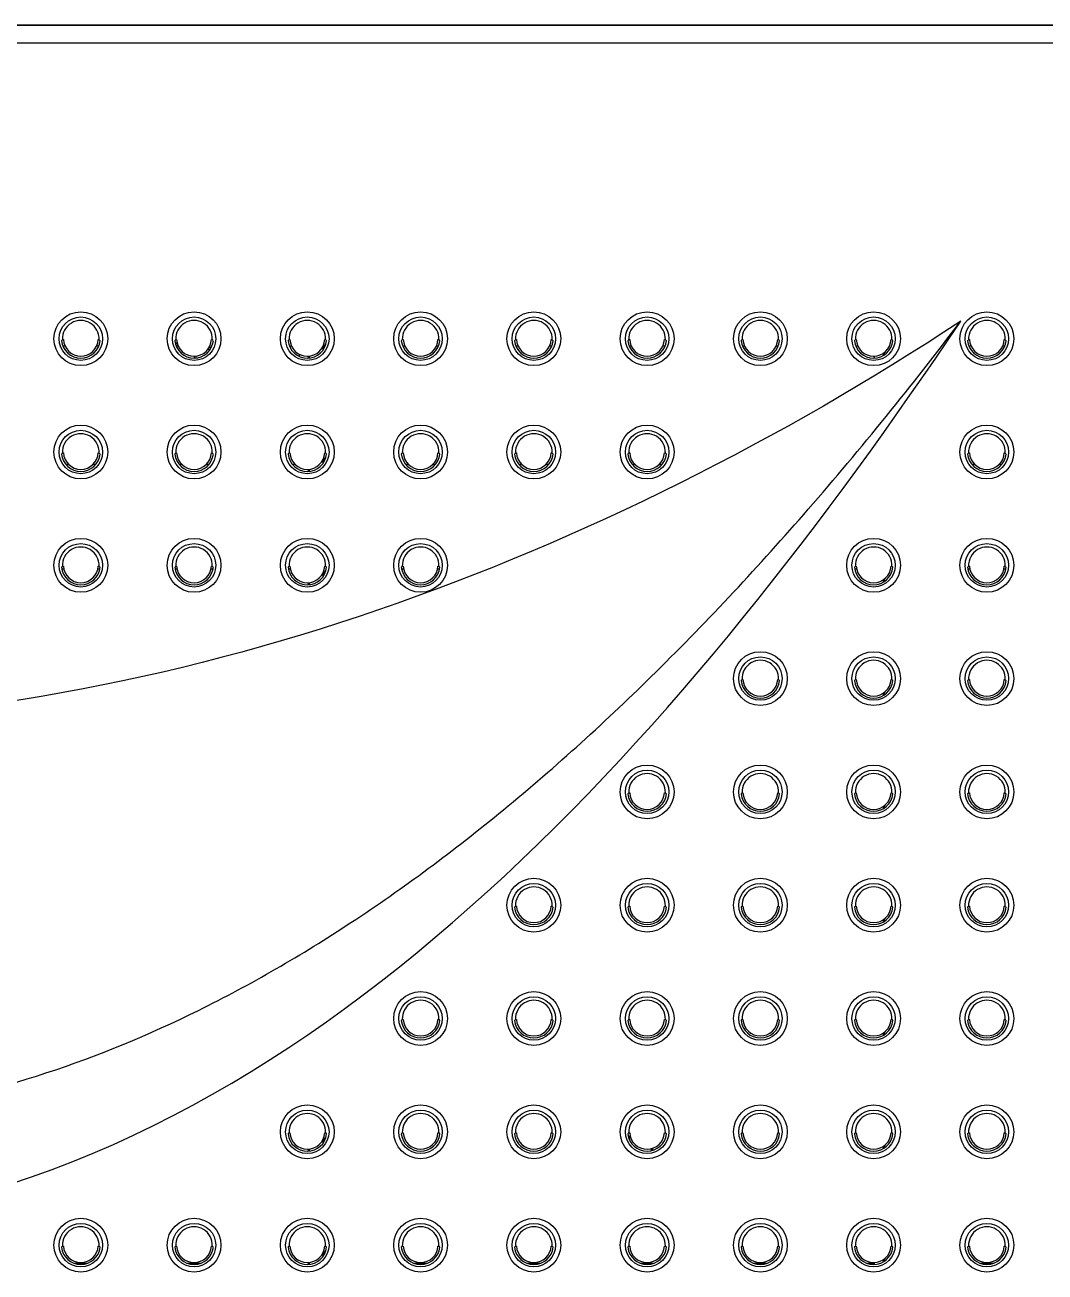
# Model space of a CAD drawing. Header units: millimetres. Extents: x 4086 to 4666, y 411 to 814.
# Drawn here: x 4239.5 to 4298, y 632 to 703.5 of the extents above; entities that cross this region are included whole.
import ezdxf

# ---------------------------------------------------------------- set-up
doc = ezdxf.new("R2010")
doc.units = ezdxf.units.MM

msp = doc.modelspace()

# ---------------------------------------------------------------- linework, layer by layer
at = {"color": 7, "linetype": 'Continuous'}
for p, q in [((4324.896, 703.505), (4119.195, 703.505)), ((4121.505, 703.546), (4324.905, 703.546)), ((4309.705, 702.505), (4136.705, 702.505)), ((4241.656, 685.493), (4241.706, 685.493)), ((4243.703, 685.493), (4243.753, 685.493)), ((4248.156, 685.493), (4248.206, 685.493)), ((4250.203, 685.493), (4250.253, 685.493)), ((4254.656, 685.493), (4254.706, 685.493)), ((4256.703, 685.493), (4256.753, 685.493)), ((4261.156, 685.493), (4261.206, 685.493)), ((4263.203, 685.493), (4263.253, 685.493)), ((4267.656, 685.493), (4267.706, 685.493)), ((4269.703, 685.493), (4269.753, 685.493)), ((4274.156, 685.493), (4274.206, 685.493)), ((4276.203, 685.493), (4276.253, 685.493)), ((4280.656, 685.493), (4280.706, 685.493)), ((4282.703, 685.493), (4282.753, 685.493)), ((4287.156, 685.493), (4287.206, 685.493)), ((4289.203, 685.493), (4289.253, 685.493)), ((4293.656, 685.493), (4293.706, 685.493)), ((4295.703, 685.493), (4295.753, 685.493)), ((4241.809, 685.11), (4241.692, 685.11)), ((4243.717, 685.11), (4243.601, 685.11)), ((4250.115, 684.935), (4249.975, 684.935)), ((4250.199, 685.046), (4250.055, 685.046)), ((4254.809, 685.11), (4254.692, 685.11)), ((4256.605, 684.922), (4256.605, 685.115)), ((4256.657, 685.307), (4256.657, 684.99)), ((4261.309, 685.11), (4261.192, 685.11)), ((4263.217, 685.11), (4263.101, 685.11)), ((4267.809, 685.11), (4267.692, 685.11)), ((4269.717, 685.11), (4269.601, 685.11)), ((4274.309, 685.11), (4274.192, 685.11)), ((4276.217, 685.11), (4276.101, 685.11)), ((4280.809, 685.11), (4280.692, 685.11)), ((4282.717, 685.11), (4282.601, 685.11)), ((4287.309, 685.11), (4287.192, 685.11)), ((4288.752, 684.73), (4288.752, 684.598)), ((4288.805, 684.764), (4288.805, 684.63)), ((4293.809, 685.11), (4293.692, 685.11)), ((4295.717, 685.11), (4295.601, 685.11)), ((4249.205, 684.546), (4249.205, 684.433)), ((4249.315, 684.523), (4249.315, 684.453)), ((4255.262, 684.533), (4255.262, 684.663)), ((4255.752, 684.555), (4255.752, 684.442)), ((4255.805, 684.565), (4255.805, 684.451)), ((4288.262, 684.444), (4288.262, 684.557)), ((4241.656, 678.993), (4241.706, 678.993)), ((4243.703, 678.993), (4243.753, 678.993)), ((4248.156, 678.993), (4248.206, 678.993)), ((4250.203, 678.993), (4250.253, 678.993)), ((4254.656, 678.993), (4254.706, 678.993)), ((4256.703, 678.993), (4256.753, 678.993)), ((4261.156, 678.993), (4261.206, 678.993)), ((4263.203, 678.993), (4263.253, 678.993)), ((4267.656, 678.993), (4267.706, 678.993)), ((4269.703, 678.993), (4269.753, 678.993)), ((4274.156, 678.993), (4274.206, 678.993)), ((4276.203, 678.993), (4276.253, 678.993)), ((4293.656, 678.993), (4293.706, 678.993)), ((4295.703, 678.993), (4295.753, 678.993)), ((4241.867, 678.34), (4242.002, 678.34)), ((4243.407, 678.34), (4243.543, 678.34)), ((4248.367, 678.34), (4248.502, 678.34)), ((4249.907, 678.34), (4250.043, 678.34)), ((4254.867, 678.34), (4255.002, 678.34)), ((4256.605, 678.422), (4256.605, 678.615)), ((4256.657, 678.807), (4256.657, 678.49)), ((4261.367, 678.34), (4261.502, 678.34)), ((4262.907, 678.34), (4263.043, 678.34)), ((4267.867, 678.34), (4268.002, 678.34)), ((4269.407, 678.34), (4269.543, 678.34)), ((4274.367, 678.34), (4274.502, 678.34)), ((4275.907, 678.34), (4276.043, 678.34)), ((4293.867, 678.34), (4294.002, 678.34)), ((4295.407, 678.34), (4295.543, 678.34)), ((4255.752, 678.055), (4255.752, 677.942)), ((4255.805, 678.065), (4255.805, 677.951)), ((4241.598, 672.34), (4241.706, 672.34)), ((4241.656, 672.493), (4241.706, 672.493)), ((4243.703, 672.493), (4243.753, 672.493)), ((4243.703, 672.34), (4243.812, 672.34)), ((4248.098, 672.34), (4248.206, 672.34)), ((4248.156, 672.493), (4248.206, 672.493)), ((4250.203, 672.493), (4250.253, 672.493)), ((4250.203, 672.34), (4250.312, 672.34)), ((4254.598, 672.34), (4254.706, 672.34)), ((4254.656, 672.493), (4254.706, 672.493)), ((4256.605, 671.922), (4256.605, 672.115)), ((4256.657, 672.307), (4256.657, 671.99)), ((4256.703, 672.493), (4256.753, 672.493)), ((4261.098, 672.34), (4261.206, 672.34)), ((4261.156, 672.493), (4261.206, 672.493)), ((4263.203, 672.493), (4263.253, 672.493)), ((4263.203, 672.34), (4263.312, 672.34)), ((4287.098, 672.34), (4287.206, 672.34)), ((4287.156, 672.493), (4287.206, 672.493)), ((4289.203, 672.493), (4289.253, 672.493)), ((4293.598, 672.34), (4293.706, 672.34)), ((4293.656, 672.493), (4293.706, 672.493)), ((4295.703, 672.493), (4295.753, 672.493)), ((4295.703, 672.34), (4295.812, 672.34)), ((4255.752, 671.555), (4255.752, 671.442)), ((4255.805, 671.565), (4255.805, 671.451)), ((4288.752, 671.73), (4288.752, 671.598)), ((4288.805, 671.764), (4288.805, 671.63)), ((4280.656, 665.993), (4280.706, 665.993)), ((4282.703, 665.993), (4282.753, 665.993)), ((4287.156, 665.993), (4287.206, 665.993)), ((4289.203, 665.993), (4289.253, 665.993)), ((4293.656, 665.993), (4293.706, 665.993)), ((4295.703, 665.993), (4295.753, 665.993)), ((4288.752, 665.23), (4288.752, 665.098)), ((4288.805, 665.264), (4288.805, 665.13)), ((4274.156, 659.493), (4274.206, 659.493)), ((4276.203, 659.493), (4276.253, 659.493)), ((4280.656, 659.493), (4280.706, 659.493)), ((4282.703, 659.493), (4282.753, 659.493)), ((4287.156, 659.493), (4287.206, 659.493)), ((4289.203, 659.493), (4289.253, 659.493)), ((4293.656, 659.493), (4293.706, 659.493)), ((4295.703, 659.493), (4295.753, 659.493)), ((4288.752, 658.73), (4288.752, 658.598)), ((4288.805, 658.764), (4288.805, 658.63)), ((4267.656, 652.993), (4267.706, 652.993)), ((4269.703, 652.993), (4269.753, 652.993)), ((4274.156, 652.993), (4274.206, 652.993)), ((4276.203, 652.993), (4276.253, 652.993)), ((4280.656, 652.993), (4280.706, 652.993)), ((4282.703, 652.993), (4282.753, 652.993)), ((4287.156, 652.993), (4287.206, 652.993)), ((4289.203, 652.993), (4289.253, 652.993)), ((4293.656, 652.993), (4293.706, 652.993)), ((4295.703, 652.993), (4295.753, 652.993)), ((4288.752, 652.23), (4288.752, 652.098)), ((4288.805, 652.264), (4288.805, 652.13)), ((4261.156, 646.493), (4261.206, 646.493)), ((4263.203, 646.493), (4263.253, 646.493)), ((4267.656, 646.493), (4267.706, 646.493)), ((4269.703, 646.493), (4269.753, 646.493)), ((4274.156, 646.493), (4274.206, 646.493)), ((4276.203, 646.493), (4276.253, 646.493)), ((4280.656, 646.493), (4280.706, 646.493)), ((4282.703, 646.493), (4282.753, 646.493)), ((4287.156, 646.493), (4287.206, 646.493)), ((4289.203, 646.493), (4289.253, 646.493)), ((4293.656, 646.493), (4293.706, 646.493)), ((4295.703, 646.493), (4295.753, 646.493)), ((4288.752, 645.73), (4288.752, 645.598)), ((4288.805, 645.764), (4288.805, 645.63)), ((4254.656, 639.993), (4254.706, 639.993)), ((4256.605, 639.422), (4256.605, 639.615)), ((4256.657, 639.807), (4256.657, 639.49)), ((4256.703, 639.993), (4256.753, 639.993)), ((4261.156, 639.993), (4261.206, 639.993)), ((4263.203, 639.993), (4263.253, 639.993)), ((4267.656, 639.993), (4267.706, 639.993)), ((4269.703, 639.993), (4269.753, 639.993)), ((4274.156, 639.993), (4274.206, 639.993)), ((4274.205, 639.566), (4274.205, 639.634)), ((4276.203, 639.993), (4276.253, 639.993)), ((4280.656, 639.993), (4280.706, 639.993)), ((4282.703, 639.993), (4282.753, 639.993)), ((4287.156, 639.993), (4287.206, 639.993)), ((4289.203, 639.993), (4289.253, 639.993)), ((4293.656, 639.993), (4293.706, 639.993)), ((4295.703, 639.993), (4295.753, 639.993)), ((4255.752, 639.055), (4255.752, 638.942)), ((4255.805, 639.065), (4255.805, 638.951)), ((4288.752, 639.23), (4288.752, 639.098)), ((4288.805, 639.264), (4288.805, 639.13)), ((4241.656, 633.493), (4241.706, 633.493)), ((4243.703, 633.493), (4243.753, 633.493)), ((4248.156, 633.493), (4248.206, 633.493)), ((4250.203, 633.493), (4250.253, 633.493)), ((4254.656, 633.493), (4254.706, 633.493)), ((4256.657, 633.307), (4256.657, 632.99)), ((4256.703, 633.493), (4256.753, 633.493)), ((4261.156, 633.493), (4261.206, 633.493)), ((4263.203, 633.493), (4263.253, 633.493)), ((4267.656, 633.493), (4267.706, 633.493)), ((4269.703, 633.493), (4269.753, 633.493)), ((4274.156, 633.493), (4274.206, 633.493)), ((4276.203, 633.493), (4276.253, 633.493)), ((4280.656, 633.493), (4280.706, 633.493)), ((4282.703, 633.493), (4282.753, 633.493)), ((4287.156, 633.493), (4287.206, 633.493)), ((4289.203, 633.493), (4289.253, 633.493)), ((4293.656, 633.493), (4293.706, 633.493)), ((4295.703, 633.493), (4295.753, 633.493)), ((4242.3, 632.51), (4243.11, 632.51)), ((4248.8, 632.51), (4249.61, 632.51)), ((4255.752, 632.555), (4255.752, 632.442)), ((4255.805, 632.565), (4255.805, 632.451)), ((4256.605, 632.922), (4256.605, 633.115)), ((4261.8, 632.51), (4262.61, 632.51)), ((4268.3, 632.51), (4269.11, 632.51)), ((4274.8, 632.51), (4275.61, 632.51)), ((4281.3, 632.51), (4282.11, 632.51)), ((4287.8, 632.51), (4288.262, 632.51)), ((4288.256, 632.442), (4288.262, 632.51)), ((4288.262, 632.444), (4288.262, 632.51)), ((4288.752, 632.73), (4288.752, 632.598)), ((4288.805, 632.764), (4288.805, 632.63)), ((4294.3, 632.51), (4295.11, 632.51))]:
    msp.add_line(p, q, dxfattribs=at)
for centre, radius in [((4242.705, 685.546), 1.544), ((4249.205, 685.546), 1.544), ((4255.705, 685.546), 1.544), ((4262.205, 685.546), 1.544), ((4268.705, 685.546), 1.544), ((4275.205, 685.546), 1.544), ((4281.705, 685.546), 1.544), ((4288.205, 685.546), 1.544), ((4294.705, 685.546), 1.544), ((4242.705, 685.546), 1.245), ((4249.205, 685.546), 1.245), ((4255.705, 685.546), 1.245), ((4262.205, 685.546), 1.245), ((4268.705, 685.546), 1.245), ((4275.205, 685.546), 1.245), ((4281.705, 685.546), 1.245), ((4288.205, 685.546), 1.245), ((4294.705, 685.546), 1.245), ((4242.705, 679.046), 1.544), ((4249.205, 679.046), 1.544), ((4255.705, 679.046), 1.544), ((4262.205, 679.046), 1.544), ((4268.705, 679.046), 1.544), ((4275.205, 679.046), 1.544), ((4294.705, 679.046), 1.544), ((4242.705, 679.046), 1.245), ((4249.205, 679.046), 1.245), ((4255.705, 679.046), 1.245), ((4262.205, 679.046), 1.245), ((4268.705, 679.046), 1.245), ((4275.205, 679.046), 1.245), ((4294.705, 679.046), 1.245), ((4242.705, 672.546), 1.544), ((4249.205, 672.546), 1.544), ((4255.705, 672.546), 1.544), ((4262.205, 672.546), 1.544), ((4288.205, 672.546), 1.544), ((4294.705, 672.546), 1.544), ((4242.705, 672.546), 1.245), ((4249.205, 672.546), 1.245), ((4255.705, 672.546), 1.245), ((4262.205, 672.546), 1.245), ((4288.205, 672.546), 1.245), ((4294.705, 672.546), 1.245), ((4281.705, 666.046), 1.544), ((4288.205, 666.046), 1.544), ((4294.705, 666.046), 1.544), ((4281.705, 666.046), 1.245), ((4288.205, 666.046), 1.245), ((4294.705, 666.046), 1.245), ((4275.205, 659.546), 1.544), ((4281.705, 659.546), 1.544), ((4288.205, 659.546), 1.544), ((4294.705, 659.546), 1.544), ((4275.205, 659.546), 1.245), ((4281.705, 659.546), 1.245), ((4288.205, 659.546), 1.245), ((4294.705, 659.546), 1.245), ((4268.705, 653.046), 1.544), ((4268.705, 653.046), 1.245), ((4275.205, 653.046), 1.544), ((4275.205, 653.046), 1.245), ((4281.705, 653.046), 1.544), ((4281.705, 653.046), 1.245), ((4288.205, 653.046), 1.544), ((4288.205, 653.046), 1.245), ((4294.705, 653.046), 1.544), ((4294.705, 653.046), 1.245), ((4262.205, 646.546), 1.544), ((4262.205, 646.546), 1.245), ((4268.705, 646.546), 1.544), ((4268.705, 646.546), 1.245), ((4275.205, 646.546), 1.544), ((4275.205, 646.546), 1.245), ((4281.705, 646.546), 1.544), ((4281.705, 646.546), 1.245), ((4288.205, 646.546), 1.544), ((4288.205, 646.546), 1.245), ((4294.705, 646.546), 1.544), ((4294.705, 646.546), 1.245), ((4255.705, 640.046), 1.544), ((4255.705, 640.046), 1.245), ((4262.205, 640.046), 1.544), ((4262.205, 640.046), 1.245), ((4268.705, 640.046), 1.544), ((4268.705, 640.046), 1.245), ((4275.205, 640.046), 1.544), ((4275.205, 640.046), 1.245), ((4281.705, 640.046), 1.544), ((4281.705, 640.046), 1.245), ((4288.205, 640.046), 1.544), ((4288.205, 640.046), 1.245), ((4294.705, 640.046), 1.544), ((4294.705, 640.046), 1.245), ((4242.705, 633.546), 1.544), ((4242.705, 633.546), 1.245), ((4249.205, 633.546), 1.544), ((4249.205, 633.546), 1.245), ((4255.705, 633.546), 1.544), ((4255.705, 633.546), 1.245), ((4262.205, 633.546), 1.544), ((4262.205, 633.546), 1.245), ((4268.705, 633.546), 1.544), ((4268.705, 633.546), 1.245), ((4275.205, 633.546), 1.544), ((4275.205, 633.546), 1.245), ((4281.705, 633.546), 1.544), ((4281.705, 633.546), 1.245), ((4288.205, 633.546), 1.544), ((4288.205, 633.546), 1.245), ((4294.705, 633.546), 1.544), ((4294.705, 633.546), 1.245)]:
    msp.add_circle(centre, radius, dxfattribs=at)
for centre, radius, start, end in [((4242.705, 685.546), 1.05, 357.13905, 182.86095), ((4249.205, 685.546), 1.05, 357.13905, 182.86095), ((4255.705, 685.546), 1.05, 357.13905, 182.86095), ((4262.205, 685.546), 1.05, 357.13905, 182.86095), ((4268.705, 685.546), 1.05, 357.13905, 182.86095), ((4275.205, 685.546), 1.05, 357.13905, 182.86095), ((4281.705, 685.546), 1.05, 357.13905, 182.86095), ((4288.205, 685.546), 1.05, 357.13905, 182.86095), ((4294.705, 685.546), 1.05, 357.13905, 182.86095), ((4244.015, 683.252), 3.254, 137.22453, 137.976), ((4242.705, 685.546), 1.113, 185.9466, 354.0534), ((4243.913, 683.347), 3.115, 136.43339, 137.22474), ((4242.705, 685.546), 1, 183.00412, 356.99588), ((4241.446, 683.3), 3.183, 42.01569, 43.55809), ((4250.515, 683.252), 3.254, 137.22453, 137.976), ((4249.205, 685.546), 1.113, 185.9466, 354.0534), ((4250.413, 683.347), 3.115, 136.43339, 137.22474), ((4249.205, 685.546), 1, 183.00412, 356.99588), ((4247.946, 683.3), 3.183, 42.01569, 43.55809), ((4257.015, 683.252), 3.254, 137.22453, 137.976), ((4255.705, 685.546), 1.113, 185.9466, 354.0534), ((4256.913, 683.347), 3.115, 136.43339, 137.22474), ((4255.705, 685.546), 1, 183.00412, 356.99588), ((4254.446, 683.3), 3.183, 42.01569, 43.55809), ((4263.515, 683.252), 3.254, 137.22453, 137.976), ((4262.205, 685.546), 1.113, 185.9466, 354.0534), ((4263.413, 683.347), 3.115, 136.43339, 137.22474), ((4262.205, 685.546), 1, 183.00412, 356.99588), ((4260.946, 683.3), 3.183, 42.01569, 43.55809), ((4270.015, 683.252), 3.254, 137.22453, 137.976), ((4268.705, 685.546), 1.113, 185.9466, 354.0534), ((4269.913, 683.347), 3.115, 136.43339, 137.22474), ((4268.705, 685.546), 1, 183.00412, 356.99588), ((4267.446, 683.3), 3.183, 42.01569, 43.55809), ((4276.515, 683.252), 3.254, 137.22453, 137.976), ((4275.205, 685.546), 1.113, 185.9466, 354.0534), ((4276.413, 683.347), 3.115, 136.43339, 137.22474), ((4275.205, 685.546), 1, 183.00412, 356.99588), ((4273.946, 683.3), 3.183, 42.01569, 43.55809), ((4283.015, 683.252), 3.254, 137.22453, 137.976), ((4281.705, 685.546), 1.113, 185.9466, 354.0534), ((4282.913, 683.347), 3.115, 136.43339, 137.22474), ((4281.705, 685.546), 1, 183.00412, 356.99588), ((4280.446, 683.3), 3.183, 42.01569, 43.55809), ((4289.515, 683.252), 3.254, 137.22453, 137.976), ((4288.205, 685.546), 1.113, 185.9466, 354.0534), ((4289.413, 683.347), 3.115, 136.43339, 137.22474), ((4288.205, 685.546), 1, 183.00412, 356.99588), ((4286.946, 683.3), 3.183, 42.01569, 43.55809), ((4296.015, 683.252), 3.254, 137.22453, 137.976), ((4294.705, 685.546), 1.113, 185.9466, 354.0534), ((4295.913, 683.347), 3.115, 136.43339, 137.22474), ((4294.705, 685.546), 1, 183.00412, 356.99588), ((4293.446, 683.3), 3.183, 42.01569, 43.55809), ((4250.205, 684.046), 2.361, 146.40033, 150.2007), ((4250.205, 684.046), 2.25, 149.84337, 153.51961), ((4242.705, 679.046), 1.05, 357.13905, 182.86095), ((4249.205, 679.046), 1.05, 357.13905, 182.86095), ((4255.705, 679.046), 1.05, 357.13905, 182.86095), ((4262.205, 679.046), 1.05, 357.13905, 182.86095), ((4268.705, 679.046), 1.05, 357.13905, 182.86095), ((4275.205, 679.046), 1.05, 357.13905, 182.86095), ((4294.705, 679.046), 1.05, 357.13905, 182.86095), ((4244.015, 676.752), 3.254, 137.22453, 137.976), ((4243.913, 676.847), 3.115, 136.43339, 137.22474), ((4242.705, 679.046), 1, 183.00412, 356.99588), ((4241.446, 676.8), 3.183, 42.01569, 43.55809), ((4250.515, 676.752), 3.254, 137.22453, 137.976), ((4250.413, 676.847), 3.115, 136.43339, 137.22474), ((4249.205, 679.046), 1, 183.00412, 356.99588), ((4247.946, 676.8), 3.183, 42.01569, 43.55809), ((4257.015, 676.752), 3.254, 137.22453, 137.976), ((4256.913, 676.847), 3.115, 136.43339, 137.22474), ((4255.705, 679.046), 1, 183.00412, 356.99588), ((4254.446, 676.8), 3.183, 42.01569, 43.55809), ((4263.515, 676.752), 3.254, 137.22453, 137.976), ((4263.413, 676.847), 3.115, 136.43339, 137.22474), ((4262.205, 679.046), 1, 183.00412, 356.99588), ((4260.946, 676.8), 3.183, 42.01569, 43.55809), ((4270.015, 676.752), 3.254, 137.22453, 137.976), ((4269.913, 676.847), 3.115, 136.43339, 137.22474), ((4268.705, 679.046), 1, 183.00412, 356.99588), ((4267.446, 676.8), 3.183, 42.01569, 43.55809), ((4276.515, 676.752), 3.254, 137.22453, 137.976), ((4276.413, 676.847), 3.115, 136.43339, 137.22474), ((4275.205, 679.046), 1, 183.00412, 356.99588), ((4273.946, 676.8), 3.183, 42.01569, 43.55809), ((4296.015, 676.752), 3.254, 137.22453, 137.976), ((4295.913, 676.847), 3.115, 136.43339, 137.22474), ((4294.705, 679.046), 1, 183.00412, 356.99588), ((4293.446, 676.8), 3.183, 42.01569, 43.55809), ((4242.705, 679.046), 1.113, 185.9466, 354.0534), ((4249.205, 679.046), 1.113, 185.9466, 354.0534), ((4255.705, 679.046), 1.113, 185.9466, 354.0534), ((4262.205, 679.046), 1.113, 185.9466, 354.0534), ((4268.705, 679.046), 1.113, 185.9466, 354.0534), ((4275.205, 679.046), 1.113, 185.9466, 354.0534), ((4294.705, 679.046), 1.113, 185.9466, 354.0534), ((4242.705, 672.546), 1.05, 357.13905, 182.86095), ((4249.205, 672.546), 1.05, 357.13905, 182.86095), ((4255.705, 672.546), 1.05, 357.13905, 182.86095), ((4262.205, 672.546), 1.05, 357.13905, 182.86095), ((4288.205, 672.546), 1.05, 357.13905, 182.86095), ((4294.705, 672.546), 1.05, 357.13905, 182.86095), ((4244.015, 670.252), 3.254, 137.22453, 137.976), ((4242.705, 672.546), 1.113, 185.9466, 354.0534), ((4243.913, 670.347), 3.115, 136.43339, 137.22474), ((4242.705, 672.546), 1, 183.00412, 356.99588), ((4241.446, 670.3), 3.183, 42.01569, 43.55809), ((4250.515, 670.252), 3.254, 137.22453, 137.976), ((4249.205, 672.546), 1.113, 185.9466, 354.0534), ((4250.413, 670.347), 3.115, 136.43339, 137.22474), ((4249.205, 672.546), 1, 183.00412, 356.99588), ((4247.946, 670.3), 3.183, 42.01569, 43.55809), ((4257.015, 670.252), 3.254, 137.22453, 137.976), ((4255.705, 672.546), 1.113, 185.9466, 354.0534), ((4256.913, 670.347), 3.115, 136.43339, 137.22474), ((4255.705, 672.546), 1, 183.00412, 356.99588), ((4254.446, 670.3), 3.183, 42.01569, 43.55809), ((4263.515, 670.252), 3.254, 137.22453, 137.976), ((4262.205, 672.546), 1.113, 185.9466, 354.0534), ((4263.413, 670.347), 3.115, 136.43339, 137.22474), ((4262.205, 672.546), 1, 183.00412, 356.99588), ((4260.946, 670.3), 3.183, 42.01569, 43.55809), ((4289.515, 670.252), 3.254, 137.22453, 137.976), ((4288.205, 672.546), 1.113, 185.9466, 354.0534), ((4289.413, 670.347), 3.115, 136.43339, 137.22474), ((4288.205, 672.546), 1, 183.00412, 356.99588), ((4286.946, 670.3), 3.183, 42.01569, 43.55809), ((4296.015, 670.252), 3.254, 137.22453, 137.976), ((4294.705, 672.546), 1.113, 185.9466, 354.0534), ((4295.913, 670.347), 3.115, 136.43339, 137.22474), ((4294.705, 672.546), 1, 183.00412, 356.99588), ((4293.446, 670.3), 3.183, 42.01569, 43.55809), ((4281.705, 666.046), 1.05, 357.13905, 182.86095), ((4288.205, 666.046), 1.05, 357.13905, 182.86095), ((4294.705, 666.046), 1.05, 357.13905, 182.86095), ((4283.015, 663.752), 3.254, 137.22453, 137.976), ((4281.705, 666.046), 1.113, 185.9466, 354.0534), ((4282.913, 663.847), 3.115, 136.43339, 137.22474), ((4281.705, 666.046), 1, 183.00412, 356.99588), ((4280.446, 663.8), 3.183, 42.01569, 43.55809), ((4289.515, 663.752), 3.254, 137.22453, 137.976), ((4288.205, 666.046), 1.113, 185.9466, 354.0534), ((4289.413, 663.847), 3.115, 136.43339, 137.22474), ((4288.205, 666.046), 1, 183.00412, 356.99588), ((4286.946, 663.8), 3.183, 42.01569, 43.55809), ((4296.015, 663.752), 3.254, 137.22453, 137.976), ((4294.705, 666.046), 1.113, 185.9466, 354.0534), ((4295.913, 663.847), 3.115, 136.43339, 137.22474), ((4294.705, 666.046), 1, 183.00412, 356.99588), ((4293.446, 663.8), 3.183, 42.01569, 43.55809), ((4275.205, 659.546), 1.05, 357.13905, 182.86095), ((4281.705, 659.546), 1.05, 357.13905, 182.86095), ((4288.205, 659.546), 1.05, 357.13905, 182.86095), ((4294.705, 659.546), 1.05, 357.13905, 182.86095), ((4276.515, 657.252), 3.254, 137.22453, 137.976), ((4275.205, 659.546), 1.113, 185.9466, 354.0534), ((4276.413, 657.347), 3.115, 136.43339, 137.22474), ((4275.205, 659.546), 1, 183.00412, 356.99588), ((4273.946, 657.3), 3.183, 42.01569, 43.55809), ((4283.015, 657.252), 3.254, 137.22453, 137.976), ((4281.705, 659.546), 1.113, 185.9466, 354.0534), ((4282.913, 657.347), 3.115, 136.43339, 137.22474), ((4281.705, 659.546), 1, 183.00412, 356.99588), ((4280.446, 657.3), 3.183, 42.01569, 43.55809), ((4289.515, 657.252), 3.254, 137.22453, 137.976), ((4288.205, 659.546), 1.113, 185.9466, 354.0534), ((4289.413, 657.347), 3.115, 136.43339, 137.22474), ((4288.205, 659.546), 1, 183.00412, 356.99588), ((4286.946, 657.3), 3.183, 42.01569, 43.55809), ((4296.015, 657.252), 3.254, 137.22453, 137.976), ((4294.705, 659.546), 1.113, 185.9466, 354.0534), ((4295.913, 657.347), 3.115, 136.43339, 137.22474), ((4294.705, 659.546), 1, 183.00412, 356.99588), ((4293.446, 657.3), 3.183, 42.01569, 43.55809), ((4268.705, 653.046), 1.05, 357.13905, 182.86095), ((4275.205, 653.046), 1.05, 357.13905, 182.86095), ((4281.705, 653.046), 1.05, 357.13905, 182.86095), ((4288.205, 653.046), 1.05, 357.13905, 182.86095), ((4294.705, 653.046), 1.05, 357.13905, 182.86095), ((4270.015, 650.752), 3.254, 137.22453, 137.976), ((4268.705, 653.046), 1.113, 185.9466, 354.0534), ((4269.913, 650.847), 3.115, 136.43339, 137.22474), ((4268.705, 653.046), 1, 183.00412, 356.99588), ((4267.446, 650.8), 3.183, 42.01569, 43.55809), ((4276.515, 650.752), 3.254, 137.22453, 137.976), ((4275.205, 653.046), 1.113, 185.9466, 354.0534), ((4276.413, 650.847), 3.115, 136.43339, 137.22474), ((4275.205, 653.046), 1, 183.00412, 356.99588), ((4273.946, 650.8), 3.183, 42.01569, 43.55809), ((4283.015, 650.752), 3.254, 137.22453, 137.976), ((4281.705, 653.046), 1.113, 185.9466, 354.0534), ((4282.913, 650.847), 3.115, 136.43339, 137.22474), ((4281.705, 653.046), 1, 183.00412, 356.99588), ((4280.446, 650.8), 3.183, 42.01569, 43.55809), ((4289.515, 650.752), 3.254, 137.22453, 137.976), ((4288.205, 653.046), 1.113, 185.9466, 354.0534), ((4289.413, 650.847), 3.115, 136.43339, 137.22474), ((4288.205, 653.046), 1, 183.00412, 356.99588), ((4286.946, 650.8), 3.183, 42.01569, 43.55809), ((4296.015, 650.752), 3.254, 137.22453, 137.976), ((4294.705, 653.046), 1.113, 185.9466, 354.0534), ((4295.913, 650.847), 3.115, 136.43339, 137.22474), ((4294.705, 653.046), 1, 183.00412, 356.99588), ((4293.446, 650.8), 3.183, 42.01569, 43.55809), ((4262.205, 646.546), 1.05, 357.13905, 182.86095), ((4268.705, 646.546), 1.05, 357.13905, 182.86095), ((4275.205, 646.546), 1.05, 357.13905, 182.86095), ((4281.705, 646.546), 1.05, 357.13905, 182.86095), ((4288.205, 646.546), 1.05, 357.13905, 182.86095), ((4294.705, 646.546), 1.05, 357.13905, 182.86095), ((4263.515, 644.252), 3.254, 137.22453, 137.976), ((4262.205, 646.546), 1.113, 185.9466, 354.0534), ((4263.413, 644.347), 3.115, 136.43339, 137.22474), ((4262.205, 646.546), 1, 183.00412, 356.99588), ((4260.946, 644.3), 3.183, 42.01569, 43.55809), ((4270.015, 644.252), 3.254, 137.22453, 137.976), ((4268.705, 646.546), 1.113, 185.9466, 354.0534), ((4269.913, 644.347), 3.115, 136.43339, 137.22474), ((4268.705, 646.546), 1, 183.00412, 356.99588), ((4267.446, 644.3), 3.183, 42.01569, 43.55809), ((4276.515, 644.252), 3.254, 137.22453, 137.976), ((4275.205, 646.546), 1.113, 185.9466, 354.0534), ((4276.413, 644.347), 3.115, 136.43339, 137.22474), ((4275.205, 646.546), 1, 183.00412, 356.99588), ((4273.946, 644.3), 3.183, 42.01569, 43.55809), ((4283.015, 644.252), 3.254, 137.22453, 137.976), ((4281.705, 646.546), 1.113, 185.9466, 354.0534), ((4282.913, 644.347), 3.115, 136.43339, 137.22474), ((4281.705, 646.546), 1, 183.00412, 356.99588), ((4280.446, 644.3), 3.183, 42.01569, 43.55809), ((4289.515, 644.252), 3.254, 137.22453, 137.976), ((4288.205, 646.546), 1.113, 185.9466, 354.0534), ((4289.413, 644.347), 3.115, 136.43339, 137.22474), ((4288.205, 646.546), 1, 183.00412, 356.99588), ((4286.946, 644.3), 3.183, 42.01569, 43.55809), ((4296.015, 644.252), 3.254, 137.22453, 137.976), ((4294.705, 646.546), 1.113, 185.9466, 354.0534), ((4295.913, 644.347), 3.115, 136.43339, 137.22474), ((4294.705, 646.546), 1, 183.00412, 356.99588), ((4293.446, 644.3), 3.183, 42.01569, 43.55809), ((4255.705, 640.046), 1.05, 357.13905, 182.86095), ((4262.205, 640.046), 1.05, 357.13905, 182.86095), ((4268.705, 640.046), 1.05, 357.13905, 182.86095), ((4275.205, 640.046), 1.05, 357.13905, 182.86095), ((4281.705, 640.046), 1.05, 357.13905, 182.86095), ((4288.205, 640.046), 1.05, 357.13905, 182.86095), ((4294.705, 640.046), 1.05, 357.13905, 182.86095), ((4257.015, 637.752), 3.254, 137.22453, 137.976), ((4255.705, 640.046), 1.113, 185.9466, 354.0534), ((4256.913, 637.847), 3.115, 136.43339, 137.22474), ((4255.705, 640.046), 1, 183.00412, 356.99588), ((4254.446, 637.8), 3.183, 42.01569, 43.55809), ((4263.515, 637.752), 3.254, 137.22453, 137.976), ((4262.205, 640.046), 1.113, 185.9466, 354.0534), ((4263.413, 637.847), 3.115, 136.43339, 137.22474), ((4262.205, 640.046), 1, 183.00412, 356.99588), ((4260.946, 637.8), 3.183, 42.01569, 43.55809), ((4270.015, 637.752), 3.254, 137.22453, 137.976), ((4268.705, 640.046), 1.113, 185.9466, 354.0534), ((4269.913, 637.847), 3.115, 136.43339, 137.22474), ((4268.705, 640.046), 1, 183.00412, 356.99588), ((4267.446, 637.8), 3.183, 42.01569, 43.55809), ((4276.515, 637.752), 3.254, 137.22453, 137.976), ((4275.205, 640.046), 1.113, 185.9466, 354.0534), ((4276.413, 637.847), 3.115, 136.43339, 137.22474), ((4275.205, 640.046), 1, 183.00412, 356.99588), ((4273.946, 637.8), 3.183, 42.01569, 43.55809), ((4283.015, 637.752), 3.254, 137.22453, 137.976), ((4281.705, 640.046), 1.113, 185.9466, 354.0534), ((4282.913, 637.847), 3.115, 136.43339, 137.22474), ((4281.705, 640.046), 1, 183.00412, 356.99588), ((4280.446, 637.8), 3.183, 42.01569, 43.55809), ((4289.515, 637.752), 3.254, 137.22453, 137.976), ((4288.205, 640.046), 1.113, 185.9466, 354.0534), ((4289.413, 637.847), 3.115, 136.43339, 137.22474), ((4288.205, 640.046), 1, 183.00412, 356.99588), ((4286.946, 637.8), 3.183, 42.01569, 43.55809), ((4296.015, 637.752), 3.254, 137.22453, 137.976), ((4294.705, 640.046), 1.113, 185.9466, 354.0534), ((4295.913, 637.847), 3.115, 136.43339, 137.22474), ((4294.705, 640.046), 1, 183.00412, 356.99588), ((4293.446, 637.8), 3.183, 42.01569, 43.55809), ((4273.205, 639.046), 2.25, 358.16174, 0), ((4273.205, 639.046), 2.332, 358.73313, 1.55595), ((4242.705, 633.546), 1.05, 357.13905, 182.86095), ((4249.205, 633.546), 1.05, 357.13905, 182.86095), ((4255.705, 633.546), 1.05, 357.13905, 182.86095), ((4262.205, 633.546), 1.05, 357.13905, 182.86095), ((4268.705, 633.546), 1.05, 357.13905, 182.86095), ((4275.205, 633.546), 1.05, 357.13905, 182.86095), ((4281.705, 633.546), 1.05, 357.13905, 182.86095), ((4288.205, 633.546), 1.05, 357.13905, 182.86095), ((4294.705, 633.546), 1.05, 357.13905, 182.86095), ((4244.015, 631.252), 3.254, 137.22453, 137.976), ((4242.705, 633.546), 1.113, 185.9466, 354.0534), ((4243.913, 631.347), 3.115, 136.43339, 137.22474), ((4242.705, 633.546), 1, 183.00412, 356.99588), ((4241.446, 631.3), 3.183, 42.01569, 43.55809), ((4250.515, 631.252), 3.254, 137.22453, 137.976), ((4249.205, 633.546), 1.113, 185.9466, 354.0534), ((4250.413, 631.347), 3.115, 136.43339, 137.22474), ((4249.205, 633.546), 1, 183.00412, 356.99588), ((4247.946, 631.3), 3.183, 42.01569, 43.55809), ((4257.015, 631.252), 3.254, 137.22453, 137.976), ((4255.705, 633.546), 1.113, 185.9466, 354.0534), ((4256.913, 631.347), 3.115, 136.43339, 137.22474), ((4255.705, 633.546), 1, 183.00412, 356.99588), ((4254.446, 631.3), 3.183, 42.01569, 43.55809), ((4263.515, 631.252), 3.254, 137.22453, 137.976), ((4262.205, 633.546), 1.113, 185.9466, 354.0534), ((4263.413, 631.347), 3.115, 136.43339, 137.22474), ((4262.205, 633.546), 1, 183.00412, 356.99588), ((4260.946, 631.3), 3.183, 42.01569, 43.55809), ((4270.015, 631.252), 3.254, 137.22453, 137.976), ((4268.705, 633.546), 1.113, 185.9466, 354.0534), ((4269.913, 631.347), 3.115, 136.43339, 137.22474), ((4268.705, 633.546), 1, 183.00412, 356.99588), ((4267.446, 631.3), 3.183, 42.01569, 43.55809), ((4276.515, 631.252), 3.254, 137.22453, 137.976), ((4275.205, 633.546), 1.113, 185.9466, 354.0534), ((4276.413, 631.347), 3.115, 136.43339, 137.22474), ((4275.205, 633.546), 1, 183.00412, 356.99588), ((4273.946, 631.3), 3.183, 42.01569, 43.55809), ((4283.015, 631.252), 3.254, 137.22453, 137.976), ((4281.705, 633.546), 1.113, 185.9466, 354.0534), ((4282.913, 631.347), 3.115, 136.43339, 137.22474), ((4281.705, 633.546), 1, 183.00412, 356.99588), ((4280.446, 631.3), 3.183, 42.01569, 43.55809), ((4289.515, 631.252), 3.254, 137.22453, 137.976), ((4288.205, 633.546), 1.113, 185.9466, 354.0534), ((4289.413, 631.347), 3.115, 136.43339, 137.22474), ((4288.205, 633.546), 1, 183.00412, 356.99588), ((4286.946, 631.3), 3.183, 42.01569, 43.55809), ((4296.015, 631.252), 3.254, 137.22453, 137.976), ((4294.705, 633.546), 1.113, 185.9466, 354.0534), ((4295.913, 631.347), 3.115, 136.43339, 137.22474), ((4294.705, 633.546), 1, 183.00412, 356.99588), ((4293.446, 631.3), 3.183, 42.01569, 43.55809)]:
    msp.add_arc(centre, radius, start, end, dxfattribs=at)
msp.add_ellipse((4273.793, 639.634), major_axis=(0.291, 0.291), ratio=0.999695, start_param=-0.785246, end_param=-0.139823, dxfattribs=at)
for points, start_tangent, end_tangent in [([(4293.205, 686.546), (4223.205, 663.546), (4153.205, 686.546)], (-0.835705, -0.549178), (-0.835705, 0.549178)), ([(4153.205, 686.546), (4161.955, 675.764), (4170.705, 666.421), (4179.455, 658.514), (4188.205, 652.046), (4196.955, 647.014), (4205.705, 643.421), (4214.455, 641.264), (4223.205, 640.546), (4231.955, 641.264), (4240.705, 643.421), (4249.455, 647.014), (4258.205, 652.046), (4266.955, 658.514), (4275.705, 666.421), (4284.455, 675.764), (4293.205, 686.546)], (0.605522, -0.795829), (0.605522, 0.795829)), ([(4230.071, 635.046), (4293.205, 686.546)], (0.989548, 0.144206), (0.558376, 0.829588))]:
    msp.add_spline(points, degree=3, dxfattribs=dict(at, start_tangent=start_tangent, end_tangent=end_tangent))

doc.saveas('drawing.dxf')
